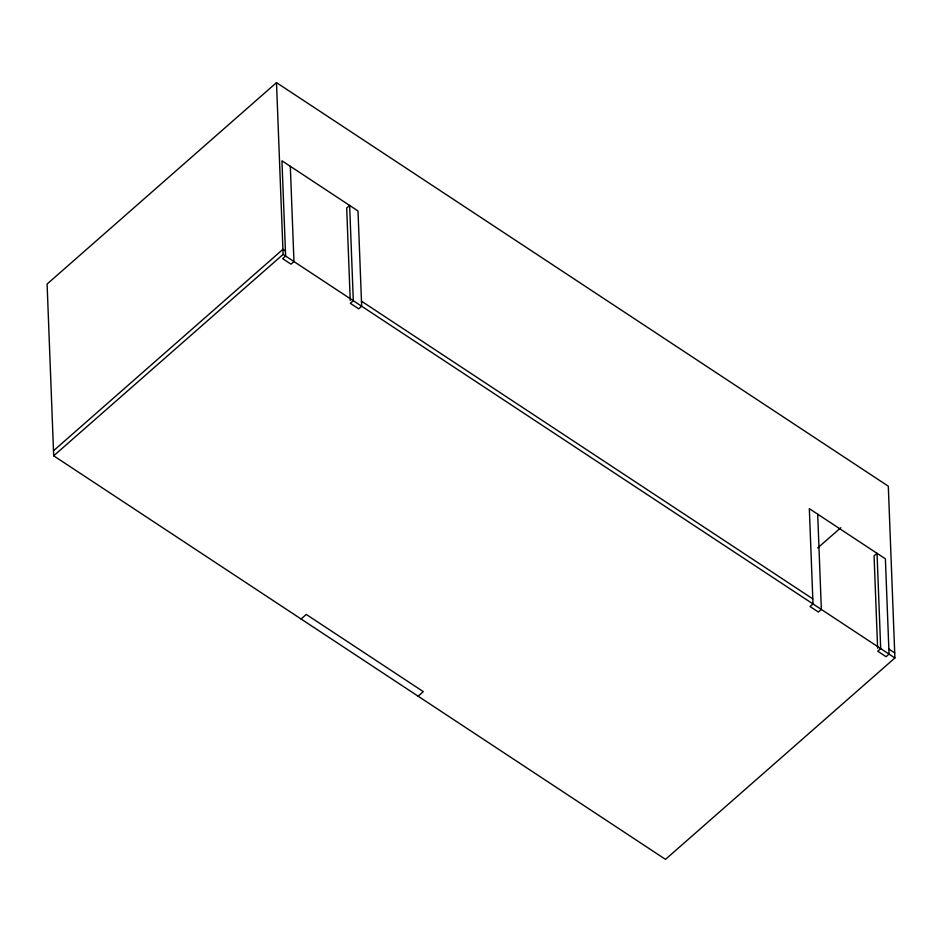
<?xml version="1.0" encoding="UTF-8"?>
<svg xmlns="http://www.w3.org/2000/svg" width="942" height="942" viewBox="0 0 942 942"><rect width="100%" height="100%" fill="white"/><g stroke="black" fill="none" stroke-linecap="round" stroke-linejoin="round"><path stroke-width="1.41" d="M276.501 82.637L47.1 284.037L53.694 455.81L665.499 859.363L894.9 657.963L888.306 486.19L276.501 82.637L283.106 254.399L53.694 455.81M53.506 450.759L282.906 249.347L285.414 250.996M301.087 619L306.268 614.443L423.288 691.628L418.107 696.185M817.703 547.938L840.876 527.685M361.469 301.169L812.793 598.877M888.859 649.05L894.712 652.912M283.106 254.399L894.9 657.963M877.614 648.249L874.07 555.921L877.037 553.319L880.688 648.591L877.732 651.181L886.092 656.704L889.048 654.101L885.386 558.83L809.331 508.668L812.993 603.928L810.038 606.53L818.386 612.041L821.353 609.439L817.691 514.179M350.236 300.38L346.691 208.041L349.647 205.438L353.309 300.71L350.353 303.312L358.702 308.823L361.669 306.221L358.007 210.961L281.952 160.788L285.614 256.059L282.647 258.65L291.007 264.16L293.963 261.57L290.313 166.298"/></g></svg>
